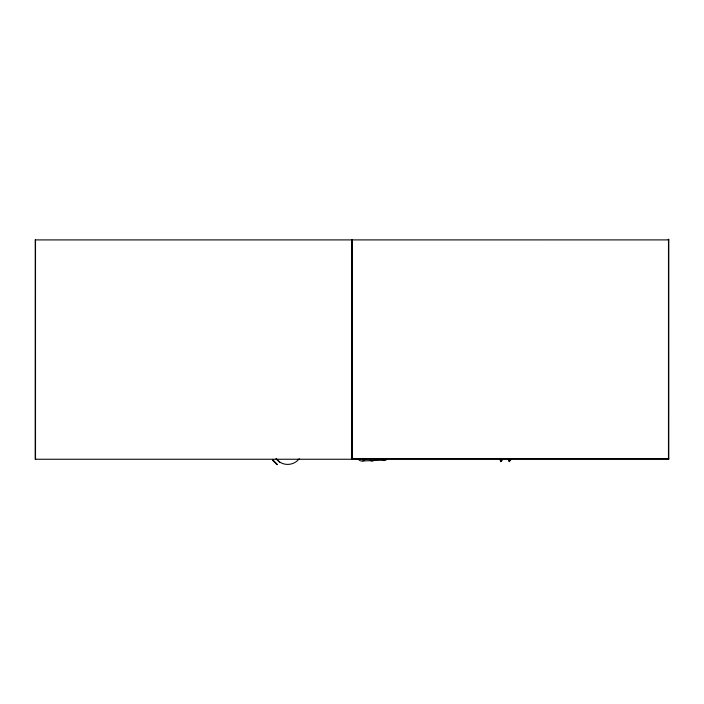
<?xml version="1.0" encoding="UTF-8"?>
<svg xmlns="http://www.w3.org/2000/svg" width="704" height="704" viewBox="0 0 704 704"><rect width="100%" height="100%" fill="white"/><g stroke="black" fill="none" stroke-linecap="round" stroke-linejoin="round"><path stroke-width="1.06" d="M499.787 458.48L500.588 461.639L502.295 460.09L501.767 460.09M508.209 458.471L509.018 461.63L510.726 460.082L510.198 460.082M362.833 460.944L384.868 460.108A14.626 7.418 87.8 0 1 382.932 460.108M668.175 239.307L668.782 239.307L668.782 459.246L35.2 459.246L35.262 239.914M35.2 239.914L668.8 239.897M352.202 458.638L668.782 458.638M274.71 461.859C267.194 454.494 282.99 470.342 275.273 462.422M275.246 462.73C281.046 468.75 268.937 456.342 274.736 462.361M276.294 458.735L279.717 462.114L279.268 461.613M508.737 458.471L509.538 461.63M500.315 458.48L501.116 461.639M668.492 239.897L668.474 459.246M352.22 239.897L352.202 459.246M351.921 239.897L351.921 459.228M351.78 239.914L351.78 459.246M35.622 458.638L35.622 459.246M35.508 239.914L35.508 459.246M299.253 458.718A14.626 14.617 -14.9 0 1 276.047 458.674M387.702 458.471A3.045 1.813 -28.1 0 1 384.199 460.442A3.045 1.813 -28.1 0 1 382.501 458.674M375.742 458.524A3.045 1.813 -28.1 0 1 371.976 461.05A3.045 1.813 -28.1 0 1 370.542 458.718M365.798 458.797A14.626 7.418 87.8 0 1 357.817 458.762"/></g></svg>
